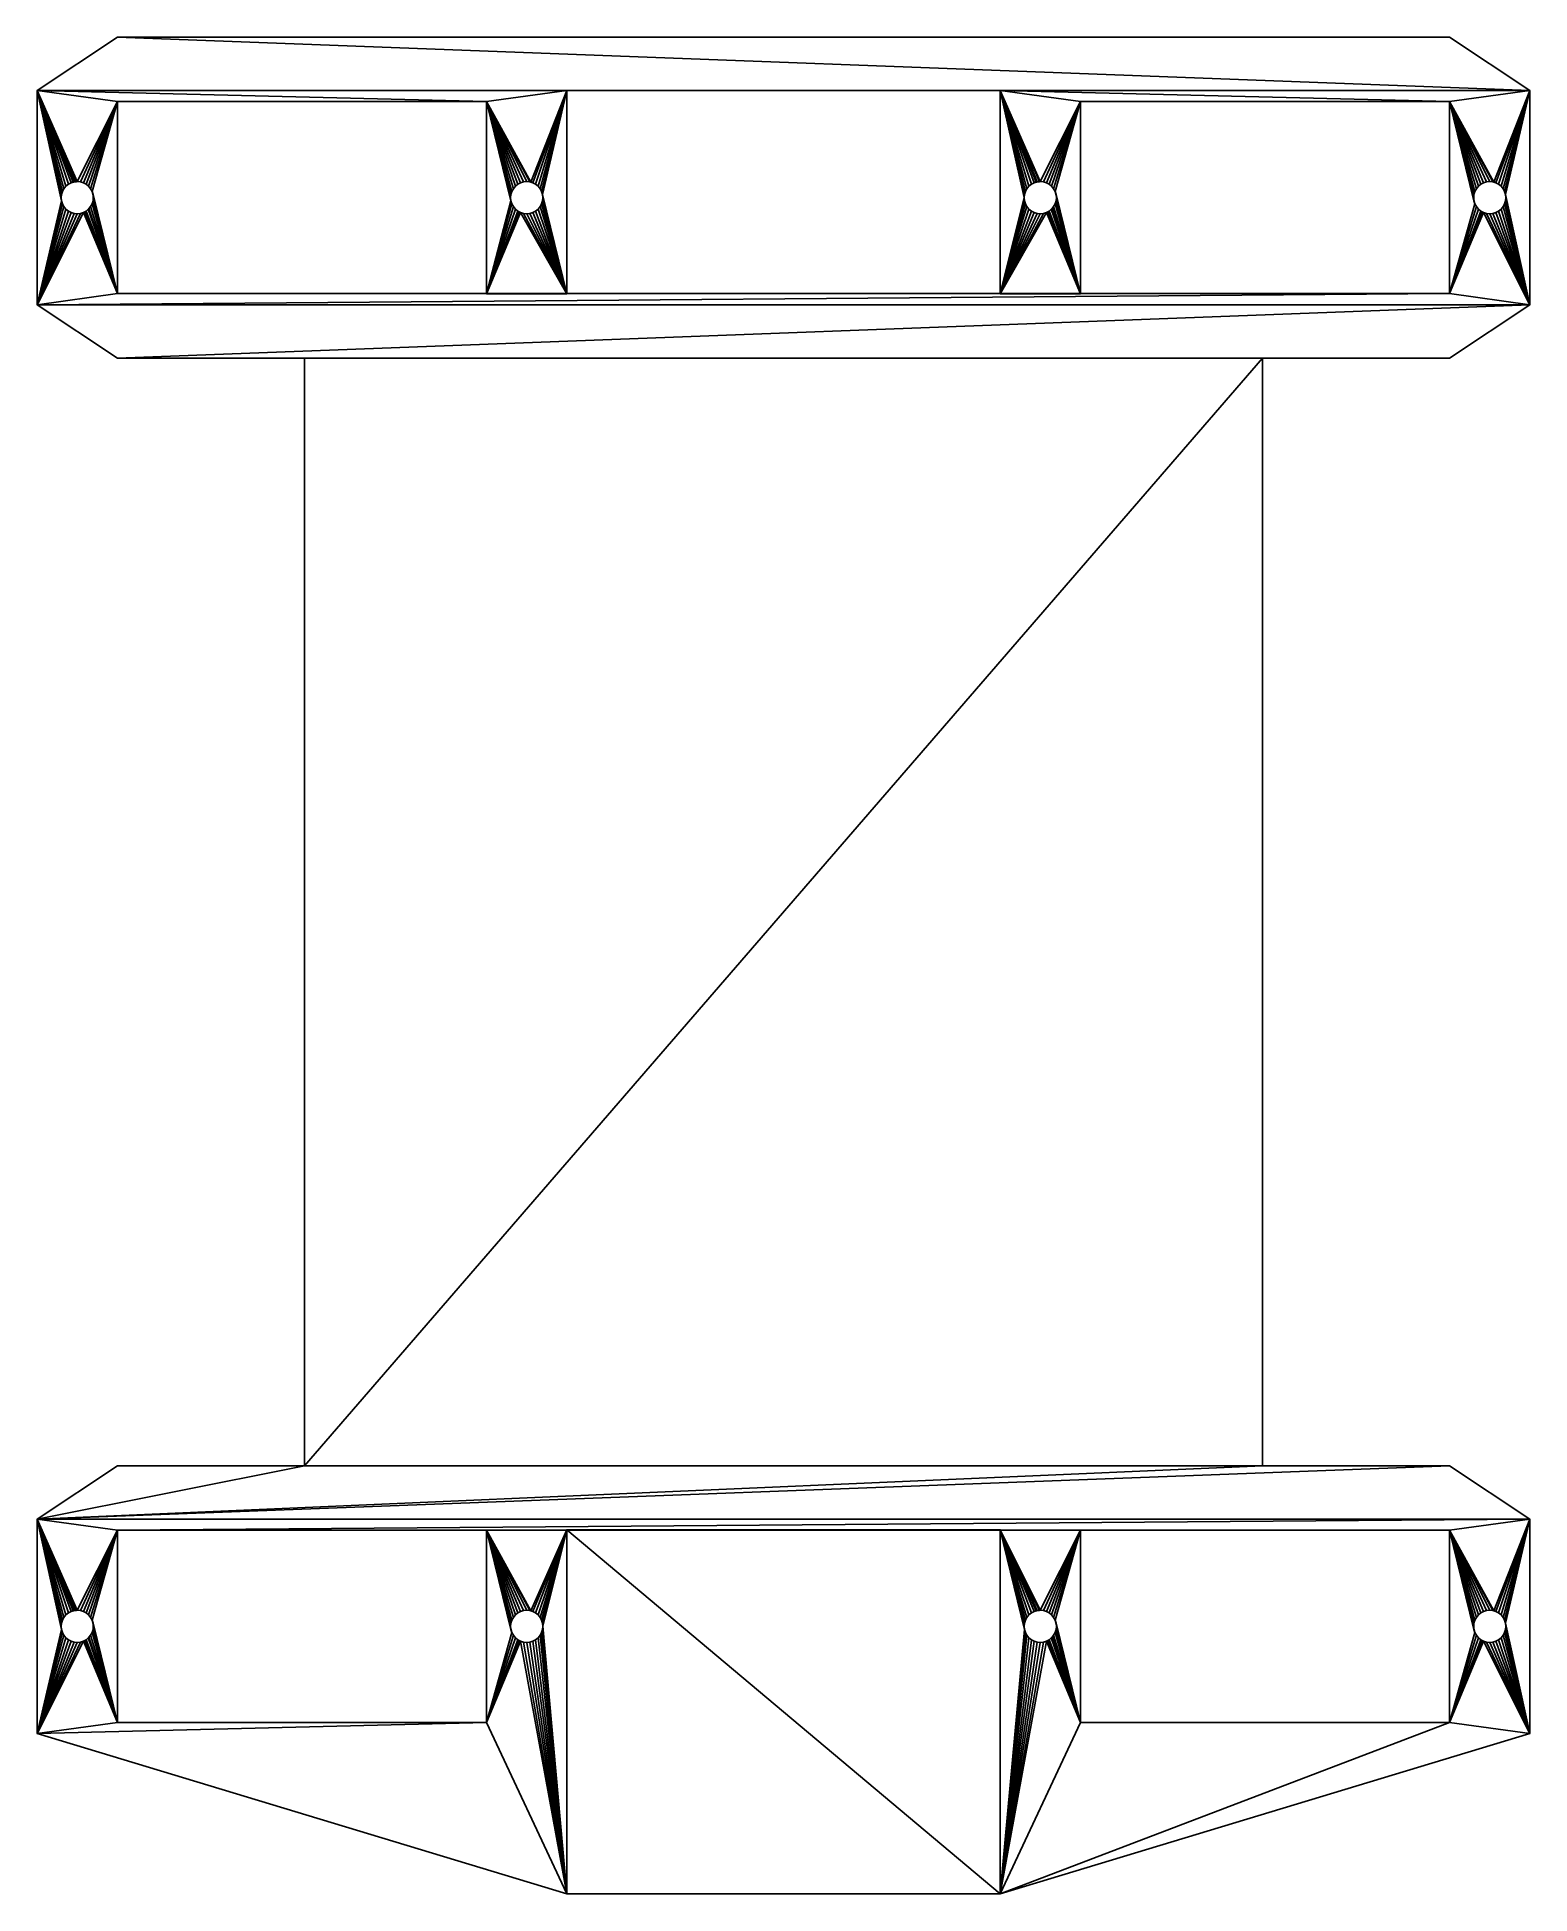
# Model space of a CAD drawing. Header units: metres. Extents: x -4.7 to 4.7, y -5.8 to 5.8.
import ezdxf

# ---------------------------------------------------------------- set-up
doc = ezdxf.new("R2010")
doc.units = ezdxf.units.M

msp = doc.modelspace()

# ---------------------------------------------------------------- linework, layer by layer
for points in [[(4.65, 5.416667, 0.4), (-4.65, 5.416667, 0.4), (-4.15, 5.75, 0.4)], [(-4.15, 5.75, 0.4), (4.15, 5.75, 0.4), (4.65, 5.416667, 0.4)], [(-4.65, 5.416667, 0.4), (-4.15, 5.348073, 0.4), (-1.85, 5.348073, 0.4)], [(-1.85, 5.348073, 0.4), (-1.35, 5.416667, 0.4), (-4.65, 5.416667, 0.4)], [(-4.15, 5.348073, 0.4), (-4.65, 5.416667, 0.4), (-4.40101, 4.8499, 0.4)], [(-4.65, 5.416667, 0.4), (-4.403208, 4.849684, 0.4), (-4.40101, 4.8499, 0.4)], [(-4.65, 5.416667, 0.4), (-4.405813, 4.849427, 0.4), (-4.403208, 4.849684, 0.4)], [(-4.65, 5.416667, 0.4), (-4.421978, 4.847329, 0.4), (-4.419509, 4.848079, 0.4)], [(-4.405813, 4.849427, 0.4), (-4.65, 5.416667, 0.4), (-4.419509, 4.848079, 0.4)], [(-4.65, 5.416667, 0.4), (-4.422241, 4.84725, 0.4), (-4.421978, 4.847329, 0.4)], [(-4.65, 5.416667, 0.4), (-4.424911, 4.84644, 0.4), (-4.422241, 4.84725, 0.4)], [(-4.65, 5.416667, 0.4), (-4.483147, 4.805557, 0.4), (-4.470711, 4.82071, 0.4)], [(-4.65, 5.416667, 0.4), (-4.492388, 4.788268, 0.4), (-4.483147, 4.805557, 0.4)], [(-4.65, 5.416667, 0.4), (-4.498078, 4.769509, 0.4), (-4.492388, 4.788268, 0.4)], [(-4.65, 5.416667, 0.4), (-4.5, 4.75, 0.4), (-4.498078, 4.769509, 0.4)], [(-4.65, 5.416667, 0.4), (-4.65, 4.083333, 0.4), (-4.498078, 4.730491, 0.4)], [(-4.498078, 4.730491, 0.4), (-4.5, 4.75, 0.4), (-4.65, 5.416667, 0.4)], [(-4.455557, 4.833147, 0.4), (-4.65, 5.416667, 0.4), (-4.470711, 4.82071, 0.4)], [(-4.438268, 4.842388, 0.4), (-4.65, 5.416667, 0.4), (-4.455557, 4.833147, 0.4)], [(-4.424911, 4.84644, 0.4), (-4.65, 5.416667, 0.4), (-4.438268, 4.842388, 0.4)], [(-4.40101, 4.8499, 0.4), (-4.4, 4.849999, 0.4), (-4.15, 5.348073, 0.4)], [(-4.15, 5.348073, 0.4), (-4.4, 4.849999, 0.4), (-4.380491, 4.848079, 0.4)], [(-4.15, 5.348073, 0.4), (-4.380491, 4.848079, 0.4), (-4.361732, 4.842388, 0.4)], [(-4.15, 5.348073, 0.4), (-4.361732, 4.842388, 0.4), (-4.344443, 4.833147, 0.4)], [(-4.15, 5.348073, 0.4), (-4.344443, 4.833147, 0.4), (-4.329289, 4.82071, 0.4)], [(-4.15, 5.348073, 0.4), (-4.329289, 4.82071, 0.4), (-4.316853, 4.805557, 0.4)], [(-4.15, 5.348073, 0.4), (-4.316853, 4.805557, 0.4), (-4.307612, 4.788268, 0.4)], [(-4.15, 4.153, 0.4), (-4.15, 5.348073, 0.4), (-4.307612, 4.788268, 0.4)], [(-1.575089, 4.84644, 0.4), (-1.35, 5.416667, 0.4), (-1.85, 5.348073, 0.4)], [(-1.575089, 4.84644, 0.4), (-1.85, 5.348073, 0.4), (-1.580491, 4.848079, 0.4)], [(-1.6, 4.849999, 0.4), (-1.580491, 4.848079, 0.4), (-1.85, 5.348073, 0.4)], [(-1.619509, 4.848079, 0.4), (-1.6, 4.849999, 0.4), (-1.85, 5.348073, 0.4)], [(-1.85, 5.348073, 0.4), (-1.698079, 4.730491, 0.4), (-1.7, 4.75, 0.4)], [(-1.85, 5.348073, 0.4), (-1.7, 4.75, 0.4), (-1.698079, 4.769509, 0.4)], [(-1.85, 5.348073, 0.4), (-1.698079, 4.769509, 0.4), (-1.692388, 4.788268, 0.4)], [(-1.85, 5.348073, 0.4), (-1.692388, 4.788268, 0.4), (-1.683147, 4.805557, 0.4)], [(-1.85, 5.348073, 0.4), (-1.67071, 4.82071, 0.4), (-1.655557, 4.833147, 0.4)], [(-1.85, 5.348073, 0.4), (-1.655557, 4.833147, 0.4), (-1.638268, 4.842388, 0.4)], [(-1.85, 5.348073, 0.4), (-1.638268, 4.842388, 0.4), (-1.619509, 4.848079, 0.4)], [(-1.85, 5.348073, 0.4), (-1.683147, 4.805557, 0.4), (-1.67071, 4.82071, 0.4)], [(-1.698079, 4.730491, 0.4), (-1.85, 5.348073, 0.4), (-1.85, 4.150513, 0.4)], [(-1.35, 5.416667, 0.4), (-1.575089, 4.84644, 0.4), (-1.561732, 4.842388, 0.4)], [(-1.35, 5.416667, 0.4), (-1.561732, 4.842388, 0.4), (-1.544443, 4.833147, 0.4)], [(-1.35, 5.416667, 0.4), (-1.544443, 4.833147, 0.4), (-1.529289, 4.82071, 0.4)], [(-1.35, 5.416667, 0.4), (-1.529289, 4.82071, 0.4), (-1.516853, 4.805557, 0.4)], [(-1.35, 5.416667, 0.4), (-1.516853, 4.805557, 0.4), (-1.507612, 4.788268, 0.4)], [(-1.35, 5.416667, 0.4), (-1.507612, 4.788268, 0.4), (-1.501922, 4.769509, 0.4)], [(-1.35, 4.150513, 0.4), (-1.35, 5.416667, 0.4), (-1.501922, 4.769509, 0.4)], [(1.35, 5.416667, 0.4), (1.85, 5.35, 0.4), (4.15, 5.35, 0.4)], [(4.15, 5.35, 0.4), (4.65, 5.416667, 0.4), (1.35, 5.416667, 0.4)], [(1.85, 5.35, 0.4), (1.35, 5.416667, 0.4), (1.59899, 4.8499, 0.4)], [(1.35, 5.416667, 0.4), (1.596793, 4.849684, 0.4), (1.59899, 4.8499, 0.4)], [(1.35, 5.416667, 0.4), (1.594187, 4.849427, 0.4), (1.596793, 4.849684, 0.4)], [(1.35, 5.416667, 0.4), (1.578022, 4.847329, 0.4), (1.580491, 4.848079, 0.4)], [(1.580491, 4.848079, 0.4), (1.594187, 4.849427, 0.4), (1.35, 5.416667, 0.4)], [(1.35, 5.416667, 0.4), (1.577759, 4.84725, 0.4), (1.578022, 4.847329, 0.4)], [(1.35, 5.416667, 0.4), (1.575089, 4.84644, 0.4), (1.577759, 4.84725, 0.4)], [(1.35, 5.416667, 0.4), (1.516853, 4.805557, 0.4), (1.52929, 4.82071, 0.4)], [(1.35, 5.416667, 0.4), (1.507612, 4.788268, 0.4), (1.516853, 4.805557, 0.4)], [(1.35, 5.416667, 0.4), (1.501922, 4.769509, 0.4), (1.507612, 4.788268, 0.4)], [(1.35, 5.416667, 0.4), (1.5, 4.75, 0.4), (1.501922, 4.769509, 0.4)], [(1.5, 4.75, 0.4), (1.35, 5.416667, 0.4), (1.35, 4.150513, 0.4)], [(1.52929, 4.82071, 0.4), (1.544443, 4.833147, 0.4), (1.35, 5.416667, 0.4)], [(1.544443, 4.833147, 0.4), (1.561732, 4.842388, 0.4), (1.35, 5.416667, 0.4)], [(1.561732, 4.842388, 0.4), (1.575089, 4.84644, 0.4), (1.35, 5.416667, 0.4)], [(1.59899, 4.8499, 0.4), (1.6, 4.849999, 0.4), (1.85, 5.35, 0.4)], [(1.85, 5.35, 0.4), (1.6, 4.849999, 0.4), (1.61951, 4.848079, 0.4)], [(1.85, 5.35, 0.4), (1.61951, 4.848079, 0.4), (1.638268, 4.842388, 0.4)], [(1.85, 5.35, 0.4), (1.638268, 4.842388, 0.4), (1.655557, 4.833147, 0.4)], [(1.85, 5.35, 0.4), (1.655557, 4.833147, 0.4), (1.670711, 4.82071, 0.4)], [(1.85, 5.35, 0.4), (1.670711, 4.82071, 0.4), (1.683147, 4.805557, 0.4)], [(1.85, 5.35, 0.4), (1.683147, 4.805557, 0.4), (1.692388, 4.788268, 0.4)], [(1.85, 4.150513, 0.4), (1.85, 5.35, 0.4), (1.692388, 4.788268, 0.4)], [(4.424911, 4.84644, 0.4), (4.65, 5.416667, 0.4), (4.15, 5.35, 0.4)], [(4.15, 5.35, 0.4), (4.15, 4.153, 0.4), (4.307612, 4.711732, 0.4)], [(4.307612, 4.711732, 0.4), (4.301921, 4.730491, 0.4), (4.15, 5.35, 0.4)], [(4.424911, 4.84644, 0.4), (4.15, 5.35, 0.4), (4.419509, 4.848079, 0.4)], [(4.4, 4.849999, 0.4), (4.419509, 4.848079, 0.4), (4.15, 5.35, 0.4)], [(4.380492, 4.848079, 0.4), (4.4, 4.849999, 0.4), (4.15, 5.35, 0.4)], [(4.15, 5.35, 0.4), (4.301921, 4.730491, 0.4), (4.3, 4.75, 0.4)], [(4.15, 5.35, 0.4), (4.3, 4.75, 0.4), (4.301921, 4.769509, 0.4)], [(4.15, 5.35, 0.4), (4.301921, 4.769509, 0.4), (4.307612, 4.788268, 0.4)], [(4.15, 5.35, 0.4), (4.307612, 4.788268, 0.4), (4.316853, 4.805557, 0.4)], [(4.15, 5.35, 0.4), (4.316853, 4.805557, 0.4), (4.329289, 4.82071, 0.4)], [(4.15, 5.35, 0.4), (4.361732, 4.842388, 0.4), (4.380492, 4.848079, 0.4)], [(4.15, 5.35, 0.4), (4.329289, 4.82071, 0.4), (4.344443, 4.833147, 0.4)], [(4.15, 5.35, 0.4), (4.344443, 4.833147, 0.4), (4.361732, 4.842388, 0.4)], [(4.65, 5.416667, 0.4), (4.424911, 4.84644, 0.4), (4.438268, 4.842388, 0.4)], [(4.65, 5.416667, 0.4), (4.438268, 4.842388, 0.4), (4.455557, 4.833147, 0.4)], [(4.65, 5.416667, 0.4), (4.455557, 4.833147, 0.4), (4.470711, 4.82071, 0.4)], [(4.65, 5.416667, 0.4), (4.470711, 4.82071, 0.4), (4.483147, 4.805557, 0.4)], [(4.65, 5.416667, 0.4), (4.483147, 4.805557, 0.4), (4.492388, 4.788268, 0.4)], [(4.65, 5.416667, 0.4), (4.492388, 4.788268, 0.4), (4.498078, 4.769509, 0.4)], [(4.65, 4.083333, 0.4), (4.65, 5.416667, 0.4), (4.498078, 4.769509, 0.4)], [(-4.307612, 4.788268, 0.4), (-4.301921, 4.769509, 0.4), (-4.15, 4.153, 0.4)], [(-4.15, 4.153, 0.4), (-4.301921, 4.769509, 0.4), (-4.3, 4.75, 0.4)], [(-4.3, 4.75, 0.4), (-4.301921, 4.730491, 0.4), (-4.15, 4.153, 0.4)], [(-1.35, 4.150513, 0.4), (-1.501922, 4.769509, 0.4), (-1.5, 4.75, 0.4)], [(-1.35, 4.150513, 0.4), (-1.5, 4.75, 0.4), (-1.501922, 4.730491, 0.4)], [(1.501922, 4.730491, 0.4), (1.5, 4.75, 0.4), (1.35, 4.150513, 0.4)], [(1.692388, 4.788268, 0.4), (1.698079, 4.769509, 0.4), (1.85, 4.150513, 0.4)], [(1.85, 4.150513, 0.4), (1.698079, 4.769509, 0.4), (1.7, 4.75, 0.4)], [(1.7, 4.75, 0.4), (1.698079, 4.730491, 0.4), (1.85, 4.150513, 0.4)], [(4.498078, 4.769509, 0.4), (4.5, 4.75, 0.4), (4.65, 4.083333, 0.4)], [(4.65, 4.083333, 0.4), (4.5, 4.75, 0.4), (4.498078, 4.730491, 0.4)], [(-4.65, 4.083333, 0.4), (-4.492388, 4.711732, 0.4), (-4.498078, 4.730491, 0.4)], [(-4.65, 4.083333, 0.4), (-4.483147, 4.694443, 0.4), (-4.492388, 4.711732, 0.4)], [(-4.65, 4.083333, 0.4), (-4.470711, 4.679289, 0.4), (-4.483147, 4.694443, 0.4)], [(-4.65, 4.083333, 0.4), (-4.455557, 4.666853, 0.4), (-4.470711, 4.679289, 0.4)], [(-4.65, 4.083333, 0.4), (-4.438268, 4.657612, 0.4), (-4.455557, 4.666853, 0.4)], [(-4.65, 4.083333, 0.4), (-4.419509, 4.651921, 0.4), (-4.438268, 4.657612, 0.4)], [(-4.65, 4.083333, 0.4), (-4.361732, 4.657612, 0.4), (-4.380491, 4.651921, 0.4)], [(-4.361732, 4.657612, 0.4), (-4.65, 4.083333, 0.4), (-4.15, 4.153, 0.4)], [(-4.65, 4.083333, 0.4), (-4.4, 4.65, 0.4), (-4.419509, 4.651921, 0.4)], [(-4.65, 4.083333, 0.4), (-4.380491, 4.651921, 0.4), (-4.4, 4.65, 0.4)], [(-4.15, 4.153, 0.4), (-4.352352, 4.662625, 0.4), (-4.361732, 4.657612, 0.4)], [(-4.352352, 4.662625, 0.4), (-4.15, 4.153, 0.4), (-4.349091, 4.664369, 0.4)], [(-4.15, 4.153, 0.4), (-4.348769, 4.66454, 0.4), (-4.349091, 4.664369, 0.4)], [(-4.15, 4.153, 0.4), (-4.344443, 4.666853, 0.4), (-4.348769, 4.66454, 0.4)], [(-4.15, 4.153, 0.4), (-4.331715, 4.677299, 0.4), (-4.344443, 4.666853, 0.4)], [(-4.329289, 4.679289, 0.4), (-4.331715, 4.677299, 0.4), (-4.15, 4.153, 0.4)], [(-4.15, 4.153, 0.4), (-4.329126, 4.679488, 0.4), (-4.329289, 4.679289, 0.4)], [(-4.329126, 4.679488, 0.4), (-4.15, 4.153, 0.4), (-4.327184, 4.681854, 0.4)], [(-4.316853, 4.694443, 0.4), (-4.327184, 4.681854, 0.4), (-4.15, 4.153, 0.4)], [(-4.316853, 4.694443, 0.4), (-4.15, 4.153, 0.4), (-4.307612, 4.711732, 0.4)], [(-4.301921, 4.730491, 0.4), (-4.307612, 4.711732, 0.4), (-4.15, 4.153, 0.4)], [(-1.692388, 4.711732, 0.4), (-1.698079, 4.730491, 0.4), (-1.85, 4.150513, 0.4)], [(-1.683147, 4.694443, 0.4), (-1.692388, 4.711732, 0.4), (-1.85, 4.150513, 0.4)], [(-1.670711, 4.679289, 0.4), (-1.683147, 4.694443, 0.4), (-1.85, 4.150513, 0.4)], [(-1.655557, 4.666853, 0.4), (-1.670711, 4.679289, 0.4), (-1.85, 4.150513, 0.4)], [(-1.647648, 4.662625, 0.4), (-1.655557, 4.666853, 0.4), (-1.85, 4.150513, 0.4)], [(-1.638268, 4.657612, 0.4), (-1.647648, 4.662625, 0.4), (-1.85, 4.150513, 0.4)], [(-1.85, 4.150513, 0.4), (-1.35, 4.150513, 0.4), (-1.638268, 4.657612, 0.4)], [(-1.619509, 4.651921, 0.4), (-1.638268, 4.657612, 0.4), (-1.35, 4.150513, 0.4)], [(-1.6, 4.65, 0.4), (-1.619509, 4.651921, 0.4), (-1.35, 4.150513, 0.4)], [(-1.580491, 4.651921, 0.4), (-1.6, 4.65, 0.4), (-1.35, 4.150513, 0.4)], [(-1.561732, 4.657612, 0.4), (-1.580491, 4.651921, 0.4), (-1.35, 4.150513, 0.4)], [(-1.35, 4.150513, 0.4), (-1.544443, 4.666853, 0.4), (-1.561732, 4.657612, 0.4)], [(-1.35, 4.150513, 0.4), (-1.529289, 4.679289, 0.4), (-1.544443, 4.666853, 0.4)], [(-1.35, 4.150513, 0.4), (-1.516853, 4.694443, 0.4), (-1.529289, 4.679289, 0.4)], [(-1.35, 4.150513, 0.4), (-1.507612, 4.711732, 0.4), (-1.516853, 4.694443, 0.4)], [(-1.35, 4.150513, 0.4), (-1.501922, 4.730491, 0.4), (-1.507612, 4.711732, 0.4)], [(1.507612, 4.711732, 0.4), (1.501922, 4.730491, 0.4), (1.35, 4.150513, 0.4)], [(1.507612, 4.711732, 0.4), (1.35, 4.150513, 0.4), (1.516853, 4.694443, 0.4)], [(1.529289, 4.679289, 0.4), (1.516853, 4.694443, 0.4), (1.35, 4.150513, 0.4)], [(1.544443, 4.666853, 0.4), (1.529289, 4.679289, 0.4), (1.35, 4.150513, 0.4)], [(1.561732, 4.657612, 0.4), (1.544443, 4.666853, 0.4), (1.35, 4.150513, 0.4)], [(1.35, 4.150513, 0.4), (1.580491, 4.651921, 0.4), (1.561732, 4.657612, 0.4)], [(1.35, 4.150513, 0.4), (1.638268, 4.657612, 0.4), (1.61951, 4.651921, 0.4)], [(1.638268, 4.657612, 0.4), (1.35, 4.150513, 0.4), (1.85, 4.150513, 0.4)], [(1.35, 4.150513, 0.4), (1.6, 4.65, 0.4), (1.580491, 4.651921, 0.4)], [(1.35, 4.150513, 0.4), (1.61951, 4.651921, 0.4), (1.6, 4.65, 0.4)], [(1.85, 4.150513, 0.4), (1.647648, 4.662625, 0.4), (1.638268, 4.657612, 0.4)], [(1.85, 4.150513, 0.4), (1.650909, 4.664369, 0.4), (1.647648, 4.662625, 0.4)], [(1.85, 4.150513, 0.4), (1.651231, 4.66454, 0.4), (1.650909, 4.664369, 0.4)], [(1.85, 4.150513, 0.4), (1.655557, 4.666853, 0.4), (1.651231, 4.66454, 0.4)], [(1.668286, 4.677299, 0.4), (1.655557, 4.666853, 0.4), (1.85, 4.150513, 0.4)], [(1.85, 4.150513, 0.4), (1.670711, 4.679289, 0.4), (1.668286, 4.677299, 0.4)], [(1.85, 4.150513, 0.4), (1.670874, 4.679488, 0.4), (1.670711, 4.679289, 0.4)], [(1.670874, 4.679488, 0.4), (1.85, 4.150513, 0.4), (1.672816, 4.681854, 0.4)], [(1.683147, 4.694443, 0.4), (1.672816, 4.681854, 0.4), (1.85, 4.150513, 0.4)], [(1.683147, 4.694443, 0.4), (1.85, 4.150513, 0.4), (1.692388, 4.711732, 0.4)], [(1.698079, 4.730491, 0.4), (1.692388, 4.711732, 0.4), (1.85, 4.150513, 0.4)], [(4.15, 4.153, 0.4), (4.316853, 4.694443, 0.4), (4.307612, 4.711732, 0.4)], [(4.15, 4.153, 0.4), (4.329289, 4.679289, 0.4), (4.316853, 4.694443, 0.4)], [(4.15, 4.153, 0.4), (4.344443, 4.666853, 0.4), (4.329289, 4.679289, 0.4)], [(4.15, 4.153, 0.4), (4.352352, 4.662625, 0.4), (4.344443, 4.666853, 0.4)], [(4.361732, 4.657612, 0.4), (4.352352, 4.662625, 0.4), (4.15, 4.153, 0.4)], [(4.15, 4.153, 0.4), (4.65, 4.083333, 0.4), (4.361732, 4.657612, 0.4)], [(4.380491, 4.651921, 0.4), (4.361732, 4.657612, 0.4), (4.65, 4.083333, 0.4)], [(4.4, 4.65, 0.4), (4.380491, 4.651921, 0.4), (4.65, 4.083333, 0.4)], [(4.65, 4.083333, 0.4), (4.419509, 4.651921, 0.4), (4.4, 4.65, 0.4)], [(4.65, 4.083333, 0.4), (4.438268, 4.657612, 0.4), (4.419509, 4.651921, 0.4)], [(4.65, 4.083333, 0.4), (4.455557, 4.666853, 0.4), (4.438268, 4.657612, 0.4)], [(4.65, 4.083333, 0.4), (4.470711, 4.679289, 0.4), (4.455557, 4.666853, 0.4)], [(4.65, 4.083333, 0.4), (4.483147, 4.694443, 0.4), (4.470711, 4.679289, 0.4)], [(4.65, 4.083333, 0.4), (4.492388, 4.711732, 0.4), (4.483147, 4.694443, 0.4)], [(4.65, 4.083333, 0.4), (4.498078, 4.730491, 0.4), (4.492388, 4.711732, 0.4)], [(-4.65, 4.083333, 0.4), (4.65, 4.083333, 0.4), (4.15, 4.153, 0.4)], [(4.15, 4.153, 0.4), (-4.15, 4.153, 0.4), (-4.65, 4.083333, 0.4)], [(-4.15, 3.75, 0.4), (4.65, 4.083333, 0.4), (-4.65, 4.083333, 0.4)], [(-4.15, 3.75, 0.4), (4.15, 3.75, 0.4), (4.65, 4.083333, 0.4)], [(-4.15, 3.75, 0.4), (-2.983333, 3.75, 0.4), (4.15, 3.75, 0.4)], [(-2.983333, 3.75, 0.4), (2.983333, 3.75, 0.4), (4.15, 3.75, 0.4)], [(2.983333, 3.75, 0.4), (-2.983333, 3.75, 0.4), (-2.983333, -3.150002, 0.4)], [(-2.983333, -3.150002, 0.4), (2.983333, -3.150002, 0.4), (2.983333, 3.75, 0.4)], [(-2.983333, -3.150002, 0.4), (-4.15, -3.150002, 0.4), (-4.65, -3.483336, 0.4)], [(2.983333, -3.150002, 0.4), (-2.983333, -3.150002, 0.4), (-4.65, -3.483336, 0.4)], [(4.15, -3.150002, 0.4), (2.983333, -3.150002, 0.4), (-4.65, -3.483336, 0.4)], [(4.15, -3.150002, 0.4), (-4.65, -3.483336, 0.4), (4.65, -3.483336, 0.4)], [(-4.15, -3.550002, 0.4), (-4.65, -3.483336, 0.4), (-4.40101, -4.050102, 0.4)], [(-4.65, -3.483336, 0.4), (-4.403208, -4.050319, 0.4), (-4.40101, -4.050102, 0.4)], [(-4.65, -3.483336, 0.4), (-4.405813, -4.050575, 0.4), (-4.403208, -4.050319, 0.4)], [(-4.65, -3.483336, 0.4), (-4.421978, -4.052672, 0.4), (-4.419509, -4.051924, 0.4)], [(-4.405813, -4.050575, 0.4), (-4.65, -3.483336, 0.4), (-4.419509, -4.051924, 0.4)], [(-4.65, -3.483336, 0.4), (-4.422241, -4.052752, 0.4), (-4.421978, -4.052672, 0.4)], [(-4.65, -3.483336, 0.4), (-4.424911, -4.053562, 0.4), (-4.422241, -4.052752, 0.4)], [(-4.65, -3.483336, 0.4), (-4.483147, -4.094445, 0.4), (-4.470711, -4.079291, 0.4)], [(-4.65, -3.483336, 0.4), (-4.492388, -4.111734, 0.4), (-4.483147, -4.094445, 0.4)], [(-4.65, -3.483336, 0.4), (-4.498078, -4.130493, 0.4), (-4.492388, -4.111734, 0.4)], [(-4.65, -3.483336, 0.4), (-4.5, -4.150002, 0.4), (-4.498078, -4.130493, 0.4)], [(-4.65, -3.483336, 0.4), (-4.65, -4.816668, 0.4), (-4.498078, -4.169511, 0.4)], [(-4.498078, -4.169511, 0.4), (-4.5, -4.150002, 0.4), (-4.65, -3.483336, 0.4)], [(-4.455557, -4.066855, 0.4), (-4.65, -3.483336, 0.4), (-4.470711, -4.079291, 0.4)], [(-4.438268, -4.057614, 0.4), (-4.65, -3.483336, 0.4), (-4.455557, -4.066855, 0.4)], [(-4.424911, -4.053562, 0.4), (-4.65, -3.483336, 0.4), (-4.438268, -4.057614, 0.4)], [(4.65, -3.483336, 0.4), (-4.65, -3.483336, 0.4), (-4.15, -3.550002, 0.4)], [(-4.40101, -4.050102, 0.4), (-4.4, -4.050002, 0.4), (-4.15, -3.550002, 0.4)], [(-4.15, -3.550002, 0.4), (-4.4, -4.050002, 0.4), (-4.380491, -4.051924, 0.4)], [(-4.15, -3.550002, 0.4), (-4.380491, -4.051924, 0.4), (-4.361732, -4.057614, 0.4)], [(-4.15, -3.550002, 0.4), (-4.361732, -4.057614, 0.4), (-4.344443, -4.066855, 0.4)], [(-4.15, -3.550002, 0.4), (-4.344443, -4.066855, 0.4), (-4.329289, -4.079291, 0.4)], [(-4.15, -3.550002, 0.4), (-4.329289, -4.079291, 0.4), (-4.316853, -4.094445, 0.4)], [(-4.15, -3.550002, 0.4), (-4.316853, -4.094445, 0.4), (-4.307612, -4.111734, 0.4)], [(-4.15, -4.750001, 0.4), (-4.15, -3.550002, 0.4), (-4.307612, -4.111734, 0.4)], [(-4.15, -3.550002, 0.4), (4.15, -3.550002, 0.4), (4.65, -3.483336, 0.4)], [(-1.575089, -4.053562, 0.4), (-1.35, -3.548336, 0.4), (-1.85, -3.550002, 0.4)], [(-1.85, -3.550002, 0.4), (-1.85, -4.750001, 0.4), (-1.692388, -4.188271, 0.4)], [(-1.692388, -4.188271, 0.4), (-1.698079, -4.169511, 0.4), (-1.85, -3.550002, 0.4)], [(-1.85, -3.550002, 0.4), (-1.655557, -4.066855, 0.4), (-1.638268, -4.057614, 0.4)], [(-1.85, -3.550002, 0.4), (-1.698079, -4.169511, 0.4), (-1.7, -4.150002, 0.4)], [(-1.85, -3.550002, 0.4), (-1.7, -4.150002, 0.4), (-1.698079, -4.130493, 0.4)], [(-1.85, -3.550002, 0.4), (-1.698079, -4.130493, 0.4), (-1.692388, -4.111734, 0.4)], [(-1.85, -3.550002, 0.4), (-1.692388, -4.111734, 0.4), (-1.683147, -4.094445, 0.4)], [(-1.85, -3.550002, 0.4), (-1.683147, -4.094445, 0.4), (-1.67071, -4.079291, 0.4)], [(-1.85, -3.550002, 0.4), (-1.67071, -4.079291, 0.4), (-1.655557, -4.066855, 0.4)], [(-1.85, -3.550002, 0.4), (-1.638268, -4.057614, 0.4), (-1.619509, -4.051924, 0.4)], [(-1.619509, -4.051924, 0.4), (-1.6, -4.050002, 0.4), (-1.85, -3.550002, 0.4)], [(-1.6, -4.050002, 0.4), (-1.580491, -4.051924, 0.4), (-1.85, -3.550002, 0.4)], [(-1.575089, -4.053562, 0.4), (-1.85, -3.550002, 0.4), (-1.580491, -4.051924, 0.4)], [(-1.35, -3.548336, 0.4), (-1.575089, -4.053562, 0.4), (-1.561732, -4.057614, 0.4)], [(-1.35, -3.548336, 0.4), (-1.561732, -4.057614, 0.4), (-1.544443, -4.066855, 0.4)], [(-1.35, -3.548336, 0.4), (-1.544443, -4.066855, 0.4), (-1.529289, -4.079291, 0.4)], [(-1.35, -3.548336, 0.4), (-1.529289, -4.079291, 0.4), (-1.516853, -4.094445, 0.4)], [(-1.35, -3.548336, 0.4), (-1.516853, -4.094445, 0.4), (-1.507612, -4.111734, 0.4)], [(-1.35, -3.548336, 0.4), (-1.507612, -4.111734, 0.4), (-1.501922, -4.130493, 0.4)], [(-1.35, -3.548336, 0.4), (-1.501922, -4.130493, 0.4), (-1.5, -4.150002, 0.4)], [(-1.5, -4.150002, 0.4), (-1.35, -5.816668, 0.4), (-1.35, -3.548336, 0.4)], [(1.35, -5.816668, 0.4), (1.35, -3.548336, 0.4), (-1.35, -3.548336, 0.4)], [(-1.35, -3.548336, 0.4), (-1.35, -5.816668, 0.4), (1.35, -5.816668, 0.4)], [(1.85, -3.550002, 0.4), (1.35, -3.548336, 0.4), (1.59899, -4.050102, 0.4)], [(1.35, -3.548336, 0.4), (1.596793, -4.050319, 0.4), (1.59899, -4.050102, 0.4)], [(1.35, -3.548336, 0.4), (1.594187, -4.050575, 0.4), (1.596793, -4.050319, 0.4)], [(1.35, -3.548336, 0.4), (1.578022, -4.052672, 0.4), (1.580491, -4.051924, 0.4)], [(1.580491, -4.051924, 0.4), (1.594187, -4.050575, 0.4), (1.35, -3.548336, 0.4)], [(1.35, -3.548336, 0.4), (1.577759, -4.052752, 0.4), (1.578022, -4.052672, 0.4)], [(1.35, -3.548336, 0.4), (1.575089, -4.053562, 0.4), (1.577759, -4.052752, 0.4)], [(1.35, -3.548336, 0.4), (1.516853, -4.094445, 0.4), (1.52929, -4.079291, 0.4)], [(1.35, -3.548336, 0.4), (1.507612, -4.111734, 0.4), (1.516853, -4.094445, 0.4)], [(1.35, -3.548336, 0.4), (1.501922, -4.130493, 0.4), (1.507612, -4.111734, 0.4)], [(1.35, -3.548336, 0.4), (1.5, -4.150002, 0.4), (1.501922, -4.130493, 0.4)], [(1.35, -3.548336, 0.4), (1.35, -5.816668, 0.4), (1.501922, -4.169511, 0.4)], [(1.501922, -4.169511, 0.4), (1.5, -4.150002, 0.4), (1.35, -3.548336, 0.4)], [(1.52929, -4.079291, 0.4), (1.544443, -4.066855, 0.4), (1.35, -3.548336, 0.4)], [(1.544443, -4.066855, 0.4), (1.561732, -4.057614, 0.4), (1.35, -3.548336, 0.4)], [(1.561732, -4.057614, 0.4), (1.575089, -4.053562, 0.4), (1.35, -3.548336, 0.4)], [(1.59899, -4.050102, 0.4), (1.6, -4.050002, 0.4), (1.85, -3.550002, 0.4)], [(1.85, -3.550002, 0.4), (1.6, -4.050002, 0.4), (1.61951, -4.051924, 0.4)], [(1.85, -3.550002, 0.4), (1.61951, -4.051924, 0.4), (1.638268, -4.057614, 0.4)], [(1.85, -3.550002, 0.4), (1.638268, -4.057614, 0.4), (1.655557, -4.066855, 0.4)], [(1.85, -3.550002, 0.4), (1.655557, -4.066855, 0.4), (1.670711, -4.079291, 0.4)], [(1.85, -3.550002, 0.4), (1.670711, -4.079291, 0.4), (1.683147, -4.094445, 0.4)], [(1.85, -3.550002, 0.4), (1.683147, -4.094445, 0.4), (1.692388, -4.111734, 0.4)], [(1.85, -4.750001, 0.4), (1.85, -3.550002, 0.4), (1.692388, -4.111734, 0.4)], [(4.424911, -4.053562, 0.4), (4.65, -3.483336, 0.4), (4.15, -3.550002, 0.4)], [(4.15, -3.550002, 0.4), (4.361732, -4.057614, 0.4), (4.380492, -4.051924, 0.4)], [(4.15, -3.550002, 0.4), (4.344443, -4.066855, 0.4), (4.361732, -4.057614, 0.4)], [(4.15, -3.550002, 0.4), (4.329289, -4.079291, 0.4), (4.344443, -4.066855, 0.4)], [(4.15, -3.550002, 0.4), (4.316853, -4.094445, 0.4), (4.329289, -4.079291, 0.4)], [(4.15, -3.550002, 0.4), (4.307612, -4.111734, 0.4), (4.316853, -4.094445, 0.4)], [(4.15, -3.550002, 0.4), (4.301921, -4.130493, 0.4), (4.307612, -4.111734, 0.4)], [(4.15, -3.550002, 0.4), (4.3, -4.150002, 0.4), (4.301921, -4.130493, 0.4)], [(4.15, -3.550002, 0.4), (4.301921, -4.169511, 0.4), (4.3, -4.150002, 0.4)], [(4.380492, -4.051924, 0.4), (4.4, -4.050002, 0.4), (4.15, -3.550002, 0.4)], [(4.4, -4.050002, 0.4), (4.419509, -4.051924, 0.4), (4.15, -3.550002, 0.4)], [(4.424911, -4.053562, 0.4), (4.15, -3.550002, 0.4), (4.419509, -4.051924, 0.4)], [(4.15, -3.550002, 0.4), (4.15, -4.750001, 0.4), (4.307612, -4.188271, 0.4)], [(4.307612, -4.188271, 0.4), (4.301921, -4.169511, 0.4), (4.15, -3.550002, 0.4)], [(4.65, -3.483336, 0.4), (4.424911, -4.053562, 0.4), (4.438268, -4.057614, 0.4)], [(4.65, -3.483336, 0.4), (4.438268, -4.057614, 0.4), (4.455557, -4.066855, 0.4)], [(4.65, -3.483336, 0.4), (4.455557, -4.066855, 0.4), (4.470711, -4.079291, 0.4)], [(4.65, -3.483336, 0.4), (4.470711, -4.079291, 0.4), (4.483147, -4.094445, 0.4)], [(4.65, -3.483336, 0.4), (4.483147, -4.094445, 0.4), (4.492388, -4.111734, 0.4)], [(4.65, -3.483336, 0.4), (4.492388, -4.111734, 0.4), (4.498078, -4.130493, 0.4)], [(4.65, -4.816668, 0.4), (4.65, -3.483336, 0.4), (4.498078, -4.130493, 0.4)], [(-4.307612, -4.111734, 0.4), (-4.301921, -4.130493, 0.4), (-4.15, -4.750001, 0.4)], [(-4.15, -4.750001, 0.4), (-4.301921, -4.130493, 0.4), (-4.3, -4.150002, 0.4)], [(-4.3, -4.150002, 0.4), (-4.301921, -4.169512, 0.4), (-4.15, -4.750001, 0.4)], [(-1.35, -5.816668, 0.4), (-1.5, -4.150002, 0.4), (-1.501922, -4.169512, 0.4)], [(1.692388, -4.111734, 0.4), (1.698079, -4.130493, 0.4), (1.85, -4.750001, 0.4)], [(1.85, -4.750001, 0.4), (1.698079, -4.130493, 0.4), (1.7, -4.150002, 0.4)], [(1.7, -4.150002, 0.4), (1.698079, -4.169512, 0.4), (1.85, -4.750001, 0.4)], [(4.498078, -4.130493, 0.4), (4.5, -4.150002, 0.4), (4.65, -4.816668, 0.4)], [(4.65, -4.816668, 0.4), (4.5, -4.150002, 0.4), (4.498078, -4.169512, 0.4)], [(-4.65, -4.816668, 0.4), (-4.492388, -4.188271, 0.4), (-4.498078, -4.169511, 0.4)], [(-4.65, -4.816668, 0.4), (-4.483147, -4.20556, 0.4), (-4.492388, -4.188271, 0.4)], [(-4.65, -4.816668, 0.4), (-4.470711, -4.220713, 0.4), (-4.483147, -4.20556, 0.4)], [(-4.65, -4.816668, 0.4), (-4.455557, -4.23315, 0.4), (-4.470711, -4.220713, 0.4)], [(-4.65, -4.816668, 0.4), (-4.438268, -4.242391, 0.4), (-4.455557, -4.23315, 0.4)], [(-4.65, -4.816668, 0.4), (-4.419509, -4.248081, 0.4), (-4.438268, -4.242391, 0.4)], [(-4.65, -4.816668, 0.4), (-4.361732, -4.242391, 0.4), (-4.380491, -4.248081, 0.4)], [(-4.361732, -4.242391, 0.4), (-4.65, -4.816668, 0.4), (-4.15, -4.750001, 0.4)], [(-4.65, -4.816668, 0.4), (-4.4, -4.250002, 0.4), (-4.419509, -4.248081, 0.4)], [(-4.65, -4.816668, 0.4), (-4.380491, -4.248081, 0.4), (-4.4, -4.250002, 0.4)], [(-4.15, -4.750001, 0.4), (-4.352352, -4.237377, 0.4), (-4.361732, -4.242391, 0.4)], [(-4.352352, -4.237377, 0.4), (-4.15, -4.750001, 0.4), (-4.349091, -4.235634, 0.4)], [(-4.15, -4.750001, 0.4), (-4.348769, -4.235462, 0.4), (-4.349091, -4.235634, 0.4)], [(-4.15, -4.750001, 0.4), (-4.344443, -4.23315, 0.4), (-4.348769, -4.235462, 0.4)], [(-4.15, -4.750001, 0.4), (-4.331715, -4.222703, 0.4), (-4.344443, -4.23315, 0.4)], [(-4.329289, -4.220713, 0.4), (-4.331715, -4.222703, 0.4), (-4.15, -4.750001, 0.4)], [(-4.15, -4.750001, 0.4), (-4.329126, -4.220514, 0.4), (-4.329289, -4.220713, 0.4)], [(-4.329126, -4.220514, 0.4), (-4.15, -4.750001, 0.4), (-4.327184, -4.218148, 0.4)], [(-4.316853, -4.20556, 0.4), (-4.327184, -4.218148, 0.4), (-4.15, -4.750001, 0.4)], [(-4.316853, -4.20556, 0.4), (-4.15, -4.750001, 0.4), (-4.307612, -4.188271, 0.4)], [(-4.301921, -4.169512, 0.4), (-4.307612, -4.188271, 0.4), (-4.15, -4.750001, 0.4)], [(-1.85, -4.750001, 0.4), (-1.683147, -4.20556, 0.4), (-1.692388, -4.188271, 0.4)], [(-1.85, -4.750001, 0.4), (-1.670711, -4.220713, 0.4), (-1.683147, -4.20556, 0.4)], [(-1.85, -4.750001, 0.4), (-1.655557, -4.23315, 0.4), (-1.670711, -4.220713, 0.4)], [(-1.85, -4.750001, 0.4), (-1.647648, -4.237377, 0.4), (-1.655557, -4.23315, 0.4)], [(-1.638268, -4.242391, 0.4), (-1.647648, -4.237377, 0.4), (-1.85, -4.750001, 0.4)], [(-1.85, -4.750001, 0.4), (-1.35, -5.816668, 0.4), (-1.638268, -4.242391, 0.4)], [(-1.619509, -4.248081, 0.4), (-1.638268, -4.242391, 0.4), (-1.35, -5.816668, 0.4)], [(-1.6, -4.250002, 0.4), (-1.619509, -4.248081, 0.4), (-1.35, -5.816668, 0.4)], [(-1.35, -5.816668, 0.4), (-1.580491, -4.248081, 0.4), (-1.6, -4.250002, 0.4)], [(-1.35, -5.816668, 0.4), (-1.561732, -4.242391, 0.4), (-1.580491, -4.248081, 0.4)], [(-1.35, -5.816668, 0.4), (-1.544443, -4.23315, 0.4), (-1.561732, -4.242391, 0.4)], [(-1.35, -5.816668, 0.4), (-1.529289, -4.220713, 0.4), (-1.544443, -4.23315, 0.4)], [(-1.35, -5.816668, 0.4), (-1.516853, -4.20556, 0.4), (-1.529289, -4.220713, 0.4)], [(-1.35, -5.816668, 0.4), (-1.507612, -4.188271, 0.4), (-1.516853, -4.20556, 0.4)], [(-1.35, -5.816668, 0.4), (-1.501922, -4.169512, 0.4), (-1.507612, -4.188271, 0.4)], [(1.35, -5.816668, 0.4), (1.507612, -4.188271, 0.4), (1.501922, -4.169511, 0.4)], [(1.35, -5.816668, 0.4), (1.516853, -4.20556, 0.4), (1.507612, -4.188271, 0.4)], [(1.35, -5.816668, 0.4), (1.529289, -4.220713, 0.4), (1.516853, -4.20556, 0.4)], [(1.35, -5.816668, 0.4), (1.544443, -4.23315, 0.4), (1.529289, -4.220713, 0.4)], [(1.35, -5.816668, 0.4), (1.561732, -4.242391, 0.4), (1.544443, -4.23315, 0.4)], [(1.35, -5.816668, 0.4), (1.580491, -4.248081, 0.4), (1.561732, -4.242391, 0.4)], [(1.35, -5.816668, 0.4), (1.638268, -4.242391, 0.4), (1.61951, -4.248081, 0.4)], [(1.638268, -4.242391, 0.4), (1.35, -5.816668, 0.4), (1.85, -4.750001, 0.4)], [(1.35, -5.816668, 0.4), (1.6, -4.250002, 0.4), (1.580491, -4.248081, 0.4)], [(1.35, -5.816668, 0.4), (1.61951, -4.248081, 0.4), (1.6, -4.250002, 0.4)], [(1.85, -4.750001, 0.4), (1.647648, -4.237377, 0.4), (1.638268, -4.242391, 0.4)], [(1.647648, -4.237377, 0.4), (1.85, -4.750001, 0.4), (1.650909, -4.235634, 0.4)], [(1.85, -4.750001, 0.4), (1.651231, -4.235462, 0.4), (1.650909, -4.235634, 0.4)], [(1.85, -4.750001, 0.4), (1.655557, -4.23315, 0.4), (1.651231, -4.235462, 0.4)], [(1.85, -4.750001, 0.4), (1.668286, -4.222703, 0.4), (1.655557, -4.23315, 0.4)], [(1.670711, -4.220713, 0.4), (1.668286, -4.222703, 0.4), (1.85, -4.750001, 0.4)], [(1.85, -4.750001, 0.4), (1.670874, -4.220514, 0.4), (1.670711, -4.220713, 0.4)], [(1.670874, -4.220514, 0.4), (1.85, -4.750001, 0.4), (1.672816, -4.218148, 0.4)], [(1.683147, -4.20556, 0.4), (1.672816, -4.218148, 0.4), (1.85, -4.750001, 0.4)], [(1.683147, -4.20556, 0.4), (1.85, -4.750001, 0.4), (1.692388, -4.188271, 0.4)], [(1.698079, -4.169512, 0.4), (1.692388, -4.188271, 0.4), (1.85, -4.750001, 0.4)], [(4.15, -4.750001, 0.4), (4.316853, -4.20556, 0.4), (4.307612, -4.188271, 0.4)], [(4.15, -4.750001, 0.4), (4.329289, -4.220713, 0.4), (4.316853, -4.20556, 0.4)], [(4.15, -4.750001, 0.4), (4.344443, -4.23315, 0.4), (4.329289, -4.220713, 0.4)], [(4.15, -4.750001, 0.4), (4.352352, -4.237377, 0.4), (4.344443, -4.23315, 0.4)], [(4.361732, -4.242391, 0.4), (4.352352, -4.237377, 0.4), (4.15, -4.750001, 0.4)], [(4.15, -4.750001, 0.4), (4.65, -4.816668, 0.4), (4.361732, -4.242391, 0.4)], [(4.380491, -4.248081, 0.4), (4.361732, -4.242391, 0.4), (4.65, -4.816668, 0.4)], [(4.4, -4.250002, 0.4), (4.380491, -4.248081, 0.4), (4.65, -4.816668, 0.4)], [(4.65, -4.816668, 0.4), (4.419509, -4.248081, 0.4), (4.4, -4.250002, 0.4)], [(4.65, -4.816668, 0.4), (4.438268, -4.242391, 0.4), (4.419509, -4.248081, 0.4)], [(4.65, -4.816668, 0.4), (4.455557, -4.23315, 0.4), (4.438268, -4.242391, 0.4)], [(4.65, -4.816668, 0.4), (4.470711, -4.220713, 0.4), (4.455557, -4.23315, 0.4)], [(4.65, -4.816668, 0.4), (4.483147, -4.20556, 0.4), (4.470711, -4.220713, 0.4)], [(4.65, -4.816668, 0.4), (4.492388, -4.188271, 0.4), (4.483147, -4.20556, 0.4)], [(4.65, -4.816668, 0.4), (4.498078, -4.169512, 0.4), (4.492388, -4.188271, 0.4)], [(-4.65, -4.816668, 0.4), (-1.35, -5.816668, 0.4), (-1.85, -4.750001, 0.4)], [(-1.85, -4.750001, 0.4), (-4.15, -4.750001, 0.4), (-4.65, -4.816668, 0.4)], [(1.35, -5.816668, 0.4), (4.65, -4.816668, 0.4), (4.15, -4.750001, 0.4)], [(4.15, -4.750001, 0.4), (1.85, -4.750001, 0.4), (1.35, -5.816668, 0.4)]]:
    msp.add_3dface(points)

doc.saveas('drawing.dxf')
